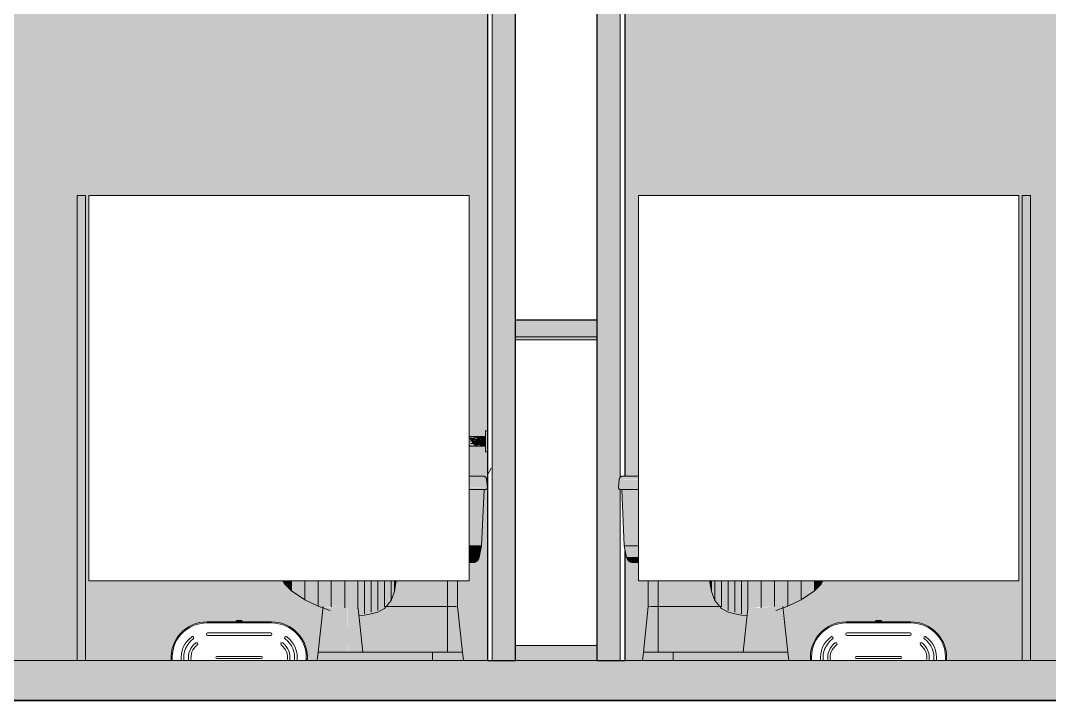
# Model space of a CAD drawing. Header units: inches. Extents: x -23034 to -8448, y -290 to 853.
# Drawn here: x -18745.2 to -18590.4, y -6 to 96.3 of the extents above; entities that cross this region are included whole.
import ezdxf

# ---------------------------------------------------------------- set-up
doc = ezdxf.new("R2010")
doc.units = ezdxf.units.IN
doc.header["$MEASUREMENT"] = 0
for name, color, linetype, lineweight in [('A-GLAZ-CWMG', 51, 'Continuous', 9), ('A-WALL', 113, 'Continuous', 9), ('A-WALL-PATT', 111, 'Continuous', 25), ('C-BLDG-PADS', 91, 'Continuous', 9), ('C-TOPO', 7, 'Continuous', 9), ('I-WALL', 2, 'Continuous', 9), ('P-SANR-FIXT', 6, 'Continuous', 9), ('Q-SPCQ', 91, 'Continuous', 9), ('S-BEAM', 12, 'Continuous', 9)]:
    doc.layers.add(name, color=color, linetype=linetype, lineweight=lineweight)

# ---------------------------------------------------------------- blocks, each defined once
blk = doc.blocks.new('Toilet-Domestic-3D - Toilet-Domestic-3D-V56-Section 8')
at = {"layer": 'P-SANR-FIXT'}
for points in [[(-25522.25, 27.29), (-25522.42, 27.61), (-25522.63, 27.72), (-25522.75, 27.75), (-25524.89, 27.66), (-25524.89, 27.29)], [(-25522.14, 26.02), (-25522.25, 27.29), (-25524.89, 27.29), (-25524.89, 26.02)], [(-25522.39, 25.75), (-25522.2, 25.83), (-25522.14, 26.02), (-25524.89, 25.96), (-25524.89, 25.75)], [(-25523, 17.25), (-25522.62, 25.75), (-25524.89, 25.75), (-25524.89, 17.25)], [(-25523.36, 15.49), (-25523, 17.25), (-25524.89, 17.25), (-25524.89, 15.49)], [(-25524.33, 14.75), (-25523.91, 14.84), (-25523.56, 15.11), (-25523.36, 15.49), (-25524.89, 15.49), (-25524.89, 14.75)], [(-25552.62, 11.51), (-25552.62, 12), (-25552.88, 12), (-25552.67, 11.61)], [(-25551.62, 10.57), (-25551.62, 12), (-25552.62, 12), (-25552.62, 11.51), (-25551.72, 10.67)], [(-25549.62, 9.17), (-25549.62, 12), (-25551.62, 12), (-25551.62, 10.57), (-25550.33, 9.67)], [(-25547.62, 8.25), (-25547.62, 12), (-25549.62, 12), (-25549.62, 9.17), (-25547.88, 8.37)], [(-25546.83, 7.94), (-25546.76, 7.96), (-25546.27, 8.03), (-25545.62, 8.18), (-25545.62, 12), (-25547.62, 12), (-25547.62, 8.25), (-25546.85, 7.95)], [(-25543.61, 7.97), (-25543.61, 12), (-25545.62, 12), (-25545.54, 8.12), (-25544.4, 8.11)], [(-25541.62, 7.83), (-25541.62, 12), (-25543.61, 12), (-25543.61, 7.97), (-25543.08, 7.96)], [(-25541.49, 6.99), (-25540.62, 7.07), (-25540.62, 12), (-25541.62, 12), (-25541.58, 7.83), (-25541.52, 7.2)], [(-25540.62, 7.07), (-25539.62, 7.26), (-25539.62, 12), (-25540.62, 12), (-25540.62, 7.32)], [(-25539.62, 7.22), (-25538.62, 7.52), (-25538.62, 12), (-25539.62, 12), (-25539.62, 7.26)], [(-25538.62, 7.49), (-25537.62, 8.07), (-25537.62, 12), (-25538.62, 12), (-25538.62, 7.52)], [(-25537.62, 8.05), (-25537.55, 8.12), (-25537.35, 8.18), (-25536.62, 9.09), (-25536.62, 12), (-25537.62, 12), (-25537.62, 8.07)], [(-25536.62, 8.12), (-25528.12, 8.18), (-25528.12, 12), (-25535.84, 12), (-25536.15, 10.31), (-25536.62, 9.04), (-25537.38, 8.12)], [(-25536.62, 9.09), (-25536.12, 10.47), (-25536.12, 12), (-25536.62, 12), (-25536.62, 9.51)], [(-25536.12, 10.47), (-25535.91, 12), (-25536.12, 12), (-25536.12, 10.93)], [(-25526.8, 8.12), (-25526.65, 8.18), (-25526.65, 12), (-25528.12, 12), (-25528.12, 8.12), (-25526.82, 8.12)], [(-25544.55, 1.25), (-25543.12, 1.25), (-25543.15, 7.97), (-25543.61, 7.97), (-25544.51, 8.1), (-25546.83, 7.96), (-25547.62, 1.25), (-25545.76, 1.25)], [(-25540.87, 1.25), (-25541.62, 7.83), (-25543.12, 7.97), (-25543.08, 1.25)], [(-25540.87, 1.25), (-25528.12, 1.25), (-25528.12, 8.12), (-25537.62, 8.05), (-25538.73, 7.46), (-25539.89, 7.16), (-25541.49, 6.99), (-25541.09, 3.29)], [(-25525.96, 1.25), (-25525.92, 1.25), (-25526.65, 8.12), (-25528.12, 8.12), (-25528.12, 1.25), (-25526.09, 1.25)], [(-25545.84, 0), (-25543.12, 0), (-25543.12, 1.25), (-25547.62, 1.25), (-25547.75, 0), (-25546.76, 0)], [(-25543.12, 0), (-25530.37, 0), (-25530.37, 1.25), (-25543.12, 1.25)], [(-25525.81, 0), (-25525.73, 0), (-25525.92, 1.25), (-25530.37, 1.25), (-25530.37, 0), (-25525.83, 0)]]:
    blk.add_hatch(color=50, dxfattribs=at).paths.add_polyline_path(points, flags=0)
at = {"layer": 'P-SANR-FIXT', "color": 250}
for p, q in [((-25522.75, 27.75), (-25524.89, 27.75)), ((-25522.14, 26.02), (-25522.25, 27.29)), ((-25524.89, 25.75), (-25522.39, 25.75)), ((-25523, 17.25), (-25522.62, 25.75)), ((-25524.89, 17.25), (-25523, 17.25)), ((-25523.36, 15.49), (-25523, 17.25)), ((-25524.89, 15.49), (-25523.36, 15.49)), ((-25524.89, 14.75), (-25524.33, 14.75)), ((-25552.9, 12), (-25552.62, 11.51)), ((-25552.62, 11.96), (-25552.62, 11.51)), ((-25552.62, 11.51), (-25551.62, 10.51)), ((-25551.62, 11.99), (-25551.62, 10.57)), ((-25549.62, 11.98), (-25549.62, 9.17)), ((-25547.62, 11.98), (-25547.62, 8.25)), ((-25545.62, 11.98), (-25545.62, 8.13)), ((-25543.61, 11.98), (-25543.61, 7.93)), ((-25541.62, 11.99), (-25541.62, 7.79)), ((-25540.62, 11.99), (-25540.62, 7.02)), ((-25539.62, 11.98), (-25539.62, 7.26)), ((-25538.62, 11.98), (-25538.62, 7.52)), ((-25537.62, 11.98), (-25537.62, 8.07)), ((-25536.62, 11.98), (-25536.62, 9.09)), ((-25535.84, 12), (-25536.12, 10.41)), ((-25536.12, 10.41), (-25535.84, 12)), ((-25536.12, 11.98), (-25536.12, 10.47)), ((-25528.12, 8.12), (-25528.12, 12)), ((-25528.12, 8.12), (-25528.12, 12)), ((-25526.62, 8.12), (-25526.62, 12)), ((-25551.62, 10.51), (-25549.62, 9.12)), ((-25536.12, 10.41), (-25536.62, 9.04)), ((-25536.62, 9.04), (-25536.12, 10.41)), ((-25549.62, 9.12), (-25547.62, 8.19)), ((-25547.62, 8.19), (-25545.81, 7.53)), ((-25546.87, 8.12), (-25547.62, 1.25)), ((-25545.53, 8.12), (-25545.63, 8.12)), ((-25540.87, 1.25), (-25541.58, 7.82)), ((-25538.62, 7.28), (-25537.62, 7.85)), ((-25537.62, 7.85), (-25536.62, 9.04)), ((-25528.12, 8.12), (-25537.54, 8.12)), ((-25536.62, 9.04), (-25537.38, 8.12)), ((-25537.38, 8.12), (-25528.12, 8.12)), ((-25528.12, 1.25), (-25528.12, 8.12)), ((-25527.47, 8.12), (-25528.12, 8.12)), ((-25528.12, 8.12), (-25528.12, 1.25)), ((-25527.21, 8.12), (-25527.37, 8.12)), ((-25526.94, 8.12), (-25527.21, 8.12)), ((-25526.82, 8.12), (-25526.92, 8.12)), ((-25526.62, 8.12), (-25526.74, 8.12)), ((-25525.87, 1.25), (-25526.62, 8.12)), ((-25541.47, 6.76), (-25540.62, 6.84)), ((-25540.62, 6.84), (-25539.62, 7.01)), ((-25539.62, 7.01), (-25538.62, 7.28)), ((-25547.62, 1.25), (-25547.75, 0)), ((-25547.4, 1.25), (-25547.62, 1.25)), ((-25547.62, 1.25), (-25547.4, 1.25)), ((-25546.76, 1.25), (-25547.4, 1.25)), ((-25547.4, 1.25), (-25546.76, 1.25)), ((-25545.76, 1.25), (-25546.76, 1.25)), ((-25546.76, 1.25), (-25545.76, 1.25)), ((-25544.51, 1.25), (-25545.76, 1.25)), ((-25545.76, 1.25), (-25544.51, 1.25)), ((-25543.12, 1.25), (-25544.51, 1.25)), ((-25544.51, 1.25), (-25543.12, 1.25)), ((-25530.37, 1.25), (-25543.12, 1.25)), ((-25543.12, 1.25), (-25540.87, 1.25)), ((-25530.37, 0), (-25530.37, 1.25)), ((-25530.37, 1.25), (-25525.9, 1.25)), ((-25530.37, 1.25), (-25530.37, 0)), ((-25529.29, 0), (-25530.37, 0)), ((-25525.92, 1.25), (-25525.87, 1.25)), ((-25525.73, 0), (-25525.87, 1.25)), ((-25544.2, 0), (-25543.12, 0)), ((-25543.12, 0), (-25530.37, 0))]:
    blk.add_line(p, q, dxfattribs=at)
for points, knots in [([(-25522.25, 27.29), (-25522.26, 27.33), (-25522.27, 27.4), (-25522.3, 27.46), (-25522.32, 27.5), (-25522.34, 27.53), (-25522.37, 27.57), (-25522.41, 27.62), (-25522.46, 27.66), (-25522.51, 27.69), (-25522.57, 27.72), (-25522.65, 27.74), (-25522.71, 27.75), (-25522.75, 27.75)], [-1, -1, -1, -1, -0.833333, -0.75, -0.708333, -0.666667, -0.583333, -0.5, -0.416667, -0.333333, -0.25, -0.166667, 0, 0, 0, 0]), ([(-25522.39, 25.75), (-25522.37, 25.75), (-25522.35, 25.75), (-25522.31, 25.76), (-25522.29, 25.77), (-25522.27, 25.78), (-25522.24, 25.8), (-25522.23, 25.81), (-25522.21, 25.82), (-25522.2, 25.83), (-25522.2, 25.84), (-25522.19, 25.85), (-25522.17, 25.87), (-25522.16, 25.9), (-25522.15, 25.93), (-25522.14, 25.97), (-25522.14, 26), (-25522.14, 26.02)], [-1, -1, -1, -1, -0.875, -0.8125, -0.75, -0.6875, -0.625, -0.5625, -0.53125, -0.5, -0.46875, -0.4375, -0.375, -0.3125, -0.25, -0.125, 0, 0, 0, 0]), ([(-25524.33, 14.75), (-25524.26, 14.75), (-25524.15, 14.76), (-25524.01, 14.8), (-25523.91, 14.84), (-25523.81, 14.89), (-25523.72, 14.96), (-25523.64, 15.03), (-25523.56, 15.11), (-25523.5, 15.19), (-25523.42, 15.32), (-25523.38, 15.42), (-25523.36, 15.49)], [-1, -1, -1, -1, -0.833333, -0.75, -0.666667, -0.583333, -0.5, -0.416667, -0.333333, -0.25, -0.166667, 0, 0, 0, 0])]:
    blk.add_open_spline(points, degree=3, knots=knots, dxfattribs=at)
blk = doc.blocks.new('Toilet-Domestic-3D - Toilet-Domestic-3D-11065-Section 8')
at = {"layer": 'P-SANR-FIXT'}
for points in [[(-25499.89, 26.02), (-25499.39, 26.02), (-25499.39, 27.29), (-25502.28, 27.29), (-25502.39, 26.02)], [(-25502.28, 27.29), (-25499.39, 27.36), (-25499.39, 27.75), (-25502.02, 27.69), (-25502.24, 27.4)], [(-25499.89, 25.75), (-25499.39, 25.83), (-25499.39, 26.02), (-25502.39, 26.02), (-25502.33, 25.83), (-25502.14, 25.75)], [(-25499.39, 17.25), (-25499.39, 25.75), (-25501.91, 25.75), (-25501.53, 17.25), (-25499.89, 17.25)], [(-25499.89, 15.49), (-25499.39, 15.49), (-25499.39, 17.25), (-25501.53, 17.25), (-25501.17, 15.49)], [(-25499.39, 14.75), (-25499.39, 15.49), (-25501.17, 15.49), (-25500.97, 15.11), (-25500.62, 14.84), (-25499.89, 14.75)], [(-25497.59, 8.12), (-25496.41, 8.18), (-25496.41, 12), (-25497.88, 12), (-25497.88, 8.12), (-25497.64, 8.12)], [(-25491.25, 8.12), (-25487.19, 8.18), (-25487.91, 9.04), (-25488.41, 10.41), (-25488.69, 12), (-25496.41, 12), (-25496.41, 8.12)], [(-25488.41, 10.47), (-25488.48, 12), (-25488.68, 12), (-25488.58, 11.43)], [(-25487.91, 9.09), (-25487.91, 12), (-25488.41, 12), (-25488.36, 10.31), (-25488.14, 9.72)], [(-25486.91, 8.05), (-25486.91, 12), (-25487.91, 12), (-25487.87, 9.04), (-25487.14, 8.12), (-25486.98, 8.12)], [(-25485.91, 7.49), (-25485.91, 12), (-25486.91, 12), (-25486.91, 8.05), (-25486.05, 7.56)], [(-25484.91, 7.22), (-25484.91, 12), (-25485.91, 12), (-25485.91, 7.49), (-25485.06, 7.26)], [(-25483.91, 7.07), (-25483.91, 12), (-25484.91, 12), (-25484.91, 7.22), (-25484.64, 7.16)], [(-25483.04, 6.99), (-25482.91, 8.18), (-25482.91, 12), (-25483.91, 12), (-25483.91, 7.07), (-25483.5, 7.03)], [(-25482.91, 7.83), (-25480.92, 8.08), (-25480.92, 12), (-25482.91, 12), (-25482.91, 8.08)], [(-25480.92, 7.97), (-25480.02, 8.1), (-25478.91, 8.13), (-25478.91, 12), (-25480.92, 12), (-25480.92, 7.97)], [(-25477.7, 7.94), (-25476.91, 8.25), (-25476.91, 12), (-25478.91, 12), (-25478.91, 8.11), (-25477.7, 7.96)], [(-25476.91, 8.25), (-25474.91, 9.17), (-25474.91, 12), (-25476.91, 12), (-25476.91, 8.37)], [(-25474.91, 9.17), (-25472.91, 10.57), (-25472.91, 12), (-25474.91, 12), (-25474.91, 9.59)], [(-25472.91, 10.57), (-25471.91, 11.61), (-25471.93, 12), (-25472.91, 12), (-25472.91, 11.01)], [(-25471.91, 11.51), (-25471.71, 12), (-25471.91, 12), (-25471.91, 11.61)], [(-25498.57, 1.25), (-25496.41, 1.25), (-25496.41, 8.12), (-25497.91, 8.12), (-25498.61, 1.25)], [(-25496.41, 1.25), (-25483.66, 1.25), (-25483.04, 6.99), (-25484.91, 7.22), (-25486.02, 7.55), (-25487.15, 8.12), (-25496.41, 8.12), (-25496.41, 3.29)], [(-25482.61, 1.25), (-25481.41, 1.25), (-25481.41, 7.97), (-25482.95, 7.82), (-25483.66, 1.25)], [(-25481.41, 1.25), (-25476.91, 1.25), (-25477.77, 7.96), (-25478.26, 8.03), (-25479.03, 8.12), (-25481.41, 7.88), (-25481.41, 3.29)], [(-25497.91, 0), (-25494.16, 0), (-25494.16, 1.25), (-25498.66, 1.25), (-25498.8, 0), (-25498.57, 0)], [(-25494.16, 0), (-25494.16, 0), (-25494.16, 1.25)], [(-25494.16, 0), (-25481.41, 0), (-25481.41, 1.25), (-25494.16, 1.25)], [(-25478.69, 0), (-25476.78, 0), (-25476.91, 1.25), (-25481.41, 1.25), (-25481.41, 0), (-25478.77, 0)]]:
    blk.add_hatch(color=50, dxfattribs=at).paths.add_polyline_path(points, flags=0)
at = {"layer": 'P-SANR-FIXT', "color": 250}
for p, q in [((-25502.28, 27.29), (-25502.39, 26.02)), ((-25499.39, 27.75), (-25501.78, 27.75)), ((-25502.14, 25.75), (-25499.39, 25.75)), ((-25501.91, 25.75), (-25501.53, 17.25)), ((-25501.53, 17.25), (-25499.39, 17.25)), ((-25501.53, 17.25), (-25501.17, 15.49)), ((-25501.17, 15.49), (-25499.39, 15.49)), ((-25500.2, 14.75), (-25499.39, 14.75)), ((-25497.91, 12), (-25497.91, 8.12)), ((-25496.41, 12), (-25496.41, 8.12)), ((-25496.41, 12), (-25496.41, 8.12)), ((-25488.41, 10.41), (-25488.69, 12)), ((-25488.69, 12), (-25488.41, 10.41)), ((-25488.41, 10.47), (-25488.41, 11.98)), ((-25487.91, 9.09), (-25487.91, 11.98)), ((-25486.91, 8.07), (-25486.91, 11.98)), ((-25485.91, 7.52), (-25485.91, 11.98)), ((-25484.91, 7.26), (-25484.91, 11.98)), ((-25483.91, 7.02), (-25483.91, 11.99)), ((-25482.91, 7.79), (-25482.91, 11.99)), ((-25480.92, 7.93), (-25480.92, 11.98)), ((-25478.91, 8.13), (-25478.91, 11.98)), ((-25476.91, 8.25), (-25476.91, 11.98)), ((-25474.91, 9.17), (-25474.91, 11.98)), ((-25472.91, 10.57), (-25472.91, 11.99)), ((-25472.91, 10.51), (-25471.91, 11.51)), ((-25471.91, 11.51), (-25471.63, 12)), ((-25471.91, 11.51), (-25471.91, 11.96)), ((-25487.91, 9.04), (-25488.41, 10.41)), ((-25488.41, 10.41), (-25487.91, 9.04)), ((-25474.91, 9.12), (-25472.91, 10.51)), ((-25497.91, 8.12), (-25498.66, 1.25)), ((-25497.79, 8.12), (-25497.91, 8.12)), ((-25497.71, 8.12), (-25497.86, 8.12)), ((-25497.32, 8.12), (-25497.59, 8.12)), ((-25497.16, 8.12), (-25497.32, 8.12)), ((-25496.41, 8.12), (-25497.18, 8.12)), ((-25496.41, 8.12), (-25496.41, 1.25)), ((-25496.41, 8.12), (-25487.15, 8.12)), ((-25496.41, 1.25), (-25496.41, 8.12)), ((-25486.99, 8.12), (-25496.41, 8.12)), ((-25487.15, 8.12), (-25487.91, 9.04)), ((-25487.91, 9.04), (-25486.91, 7.85)), ((-25486.91, 7.85), (-25485.91, 7.28)), ((-25482.95, 7.82), (-25483.66, 1.25)), ((-25478.72, 7.53), (-25476.91, 8.19)), ((-25476.91, 1.25), (-25477.66, 8.12)), ((-25476.91, 8.19), (-25474.91, 9.12)), ((-25485.91, 7.28), (-25484.91, 7.01)), ((-25484.91, 7.01), (-25483.91, 6.84)), ((-25483.91, 6.84), (-25483.06, 6.76)), ((-25498.66, 1.25), (-25498.8, 0)), ((-25498.66, 1.25), (-25498.61, 1.25)), ((-25498.63, 1.25), (-25494.16, 1.25)), ((-25494.16, 0), (-25495.25, 0)), ((-25494.16, 1.25), (-25494.16, 0)), ((-25494.16, 0), (-25494.16, 1.25)), ((-25481.41, 1.25), (-25494.16, 1.25)), ((-25483.66, 1.25), (-25481.41, 1.25)), ((-25480.02, 1.25), (-25481.41, 1.25)), ((-25481.41, 1.25), (-25480.02, 1.25)), ((-25478.77, 1.25), (-25480.02, 1.25)), ((-25480.02, 1.25), (-25478.77, 1.25)), ((-25477.77, 1.25), (-25478.77, 1.25)), ((-25478.77, 1.25), (-25477.77, 1.25)), ((-25477.13, 1.25), (-25477.77, 1.25)), ((-25477.77, 1.25), (-25477.13, 1.25)), ((-25476.91, 1.25), (-25477.13, 1.25)), ((-25477.13, 1.25), (-25476.91, 1.25)), ((-25476.78, 0), (-25476.91, 1.25)), ((-25494.16, 0), (-25481.41, 0)), ((-25481.41, 0), (-25480.33, 0))]:
    blk.add_line(p, q, dxfattribs=at)
for points, knots in [([(-25501.78, 27.75), (-25501.82, 27.75), (-25501.88, 27.74), (-25501.96, 27.72), (-25502.02, 27.69), (-25502.07, 27.66), (-25502.12, 27.62), (-25502.16, 27.57), (-25502.19, 27.53), (-25502.22, 27.5), (-25502.23, 27.46), (-25502.26, 27.4), (-25502.28, 27.33), (-25502.28, 27.29)], [-1, -1, -1, -1, -0.833333, -0.75, -0.666667, -0.583333, -0.5, -0.416667, -0.333333, -0.291667, -0.25, -0.166667, 0, 0, 0, 0]), ([(-25502.39, 26.02), (-25502.39, 26), (-25502.39, 25.97), (-25502.38, 25.93), (-25502.37, 25.9), (-25502.36, 25.87), (-25502.34, 25.85), (-25502.33, 25.84), (-25502.33, 25.83), (-25502.32, 25.82), (-25502.3, 25.81), (-25502.29, 25.8), (-25502.27, 25.78), (-25502.24, 25.77), (-25502.22, 25.76), (-25502.18, 25.75), (-25502.16, 25.75), (-25502.14, 25.75)], [-1, -1, -1, -1, -0.875, -0.75, -0.6875, -0.625, -0.5625, -0.53125, -0.5, -0.46875, -0.4375, -0.375, -0.3125, -0.25, -0.1875, -0.125, 0, 0, 0, 0]), ([(-25501.17, 15.49), (-25501.15, 15.42), (-25501.11, 15.32), (-25501.03, 15.19), (-25500.97, 15.11), (-25500.89, 15.03), (-25500.81, 14.96), (-25500.72, 14.89), (-25500.63, 14.84), (-25500.52, 14.8), (-25500.38, 14.76), (-25500.27, 14.75), (-25500.2, 14.75)], [-1, -1, -1, -1, -0.833333, -0.75, -0.666667, -0.583333, -0.5, -0.416667, -0.333333, -0.25, -0.166667, 0, 0, 0, 0])]:
    blk.add_open_spline(points, degree=3, knots=knots, dxfattribs=at)
blk = doc.blocks.new('817_Grab_Bars - 8170-001240-25748-Section 8')
at = {"layer": 'Q-SPCQ'}
h = blk.add_hatch(color=9, dxfattribs=at)
h.paths.add_polyline_path([(-25522.14, 31.44), (-25522.14, 31.58), (-25522.42, 31.54)], flags=0)
h.paths.add_polyline_path([(-25522.42, 31.65), (-25522.14, 31.65), (-25522.14, 34.35), (-25522.42, 34.35), (-25522.42, 31.93)], flags=0)
h.paths.add_polyline_path([(-25522.42, 34.42), (-25522.14, 34.46), (-25522.42, 34.56)], flags=0)
h = blk.add_hatch(color=9, dxfattribs=at)
h.paths.add_polyline_path([(-25524.23, 33), (-25523.14, 33), (-25523.14, 33.19), (-25523.37, 33.21), (-25523.14, 33.37), (-25523.14, 33.72), (-25524.69, 33.52), (-25524.89, 33.36), (-25524.76, 33.32), (-25524.63, 33.17), (-25524.77, 33), (-25524.39, 33)], flags=0)
h.paths.add_polyline_path([(-25524.89, 33), (-25524.77, 33), (-25524.89, 33.15)], flags=0)
h.paths.add_polyline_path([(-25524.13, 33.12), (-25524.09, 33.26), (-25523.91, 33.16)], flags=0)
h.paths.add_polyline_path([(-25523.79, 33.32), (-25523.97, 33.4), (-25523.86, 33.52), (-25523.71, 33.45)], flags=0)
for points in [[(-25523.62, 32.34), (-25523.5, 32.44), (-25523.14, 32.35), (-25523.14, 33), (-25524.55, 33), (-25524.4, 32.75), (-25524.64, 32.74), (-25524.73, 32.61), (-25524.22, 32.59), (-25524.28, 32.49), (-25524.14, 32.39), (-25523.62, 32.34)], [(-25523.14, 33.19), (-25523.19, 33.34), (-25523.36, 33.21)], [(-25523.14, 33), (-25522.42, 33), (-25522.42, 33.72), (-25523.14, 33.65), (-25523.14, 33.19)], [(-25523.14, 32.28), (-25522.42, 32.35), (-25522.42, 33), (-25523.14, 33), (-25523.14, 32.35)]]:
    blk.add_hatch(color=9, dxfattribs=at).paths.add_polyline_path(points, flags=0)
at = {"layer": 'Q-SPCQ', "color": 250}
for p, q in [((-25522.14, 34.56), (-25522.42, 34.56)), ((-25522.14, 34.56), (-25522.42, 34.56)), ((-25522.42, 31.44), (-25522.42, 34.56)), ((-25522.42, 33.75), (-25523.14, 33.75)), ((-25522.42, 33.75), (-25523.14, 33.75)), ((-25523.14, 32.25), (-25522.42, 32.25)), ((-25523.14, 32.25), (-25522.42, 32.25)), ((-25522.42, 31.65), (-25522.42, 31.44)), ((-25522.42, 31.44), (-25522.42, 31.65)), ((-25522.42, 31.65), (-25522.42, 31.44)), ((-25522.42, 31.44), (-25522.14, 31.44)), ((-25522.42, 31.44), (-25522.14, 31.44))]:
    blk.add_line(p, q, dxfattribs=at)
at = {"layer": 'Q-SPCQ', "color": 250, "flags": 128}
for points in [[(-25524.89, 33.56), (-25524.87, 33.58), (-25524.84, 33.6), (-25524.82, 33.61), (-25524.8, 33.63), (-25524.77, 33.65), (-25524.74, 33.66), (-25524.72, 33.68), (-25524.69, 33.69), (-25524.66, 33.7), (-25524.63, 33.71), (-25524.61, 33.72), (-25524.58, 33.73), (-25524.55, 33.73), (-25524.52, 33.74), (-25524.49, 33.74), (-25524.46, 33.75), (-25524.43, 33.75), (-25524.4, 33.75), (-25524.39, 33.75)], [(-25524.39, 33.75), (-25524.39, 33.75), (-25524.39, 33.75), (-25524.38, 33.75), (-25524.37, 33.75), (-25524.37, 33.75), (-25524.35, 33.75), (-25524.34, 33.75), (-25524.33, 33.75), (-25524.31, 33.75), (-25524.29, 33.75), (-25524.27, 33.75), (-25524.25, 33.75), (-25524.22, 33.75), (-25524.2, 33.75), (-25524.17, 33.75), (-25524.14, 33.75), (-25524.11, 33.75), (-25524.08, 33.75), (-25524.05, 33.75), (-25524.01, 33.75), (-25523.97, 33.75), (-25523.94, 33.75), (-25523.9, 33.75), (-25523.86, 33.75), (-25523.82, 33.75), (-25523.77, 33.75), (-25523.73, 33.75), (-25523.68, 33.75), (-25523.64, 33.75), (-25523.59, 33.75), (-25523.55, 33.75), (-25523.5, 33.75), (-25523.45, 33.75), (-25523.4, 33.75), (-25523.35, 33.75), (-25523.3, 33.75), (-25523.25, 33.75), (-25523.2, 33.75), (-25523.15, 33.75), (-25523.14, 33.75)], [(-25523.14, 33.75), (-25523.19, 33.75), (-25523.24, 33.75), (-25523.29, 33.75), (-25523.34, 33.75), (-25523.39, 33.75), (-25523.44, 33.75), (-25523.49, 33.75), (-25523.53, 33.75), (-25523.58, 33.75), (-25523.63, 33.75), (-25523.67, 33.75), (-25523.72, 33.75), (-25523.76, 33.75), (-25523.8, 33.75), (-25523.85, 33.75), (-25523.89, 33.75), (-25523.93, 33.75), (-25523.96, 33.75), (-25524, 33.75), (-25524.04, 33.75), (-25524.07, 33.75), (-25524.1, 33.75), (-25524.13, 33.75), (-25524.16, 33.75), (-25524.19, 33.75), (-25524.22, 33.75), (-25524.24, 33.75), (-25524.27, 33.75), (-25524.29, 33.75), (-25524.31, 33.75), (-25524.32, 33.75), (-25524.34, 33.75), (-25524.35, 33.75), (-25524.36, 33.75), (-25524.37, 33.75), (-25524.38, 33.75), (-25524.39, 33.75), (-25524.39, 33.75), (-25524.39, 33.75)], [(-25524.39, 32.25), (-25524.42, 32.25), (-25524.45, 32.25), (-25524.48, 32.26), (-25524.51, 32.26), (-25524.54, 32.26), (-25524.57, 32.27), (-25524.6, 32.28), (-25524.63, 32.29), (-25524.65, 32.3), (-25524.68, 32.31), (-25524.71, 32.32), (-25524.74, 32.33), (-25524.76, 32.35), (-25524.79, 32.36), (-25524.81, 32.38), (-25524.84, 32.4), (-25524.86, 32.42), (-25524.88, 32.44)], [(-25523.14, 32.25), (-25523.19, 32.25), (-25523.24, 32.25), (-25523.29, 32.25), (-25523.34, 32.25), (-25523.39, 32.25), (-25523.44, 32.25), (-25523.49, 32.25), (-25523.53, 32.25), (-25523.58, 32.25), (-25523.63, 32.25), (-25523.67, 32.25), (-25523.72, 32.25), (-25523.76, 32.25), (-25523.8, 32.25), (-25523.85, 32.25), (-25523.89, 32.25), (-25523.93, 32.25), (-25523.96, 32.25), (-25524, 32.25), (-25524.04, 32.25), (-25524.07, 32.25), (-25524.1, 32.25), (-25524.13, 32.25), (-25524.16, 32.25), (-25524.19, 32.25), (-25524.22, 32.25), (-25524.24, 32.25), (-25524.27, 32.25), (-25524.29, 32.25), (-25524.31, 32.25), (-25524.32, 32.25), (-25524.34, 32.25), (-25524.35, 32.25), (-25524.36, 32.25), (-25524.37, 32.25), (-25524.38, 32.25), (-25524.39, 32.25), (-25524.39, 32.25), (-25524.39, 32.25)], [(-25524.39, 32.25), (-25524.39, 32.25), (-25524.39, 32.25), (-25524.38, 32.25), (-25524.37, 32.25), (-25524.37, 32.25), (-25524.35, 32.25), (-25524.34, 32.25), (-25524.33, 32.25), (-25524.31, 32.25), (-25524.29, 32.25), (-25524.27, 32.25), (-25524.25, 32.25), (-25524.22, 32.25), (-25524.2, 32.25), (-25524.17, 32.25), (-25524.14, 32.25), (-25524.11, 32.25), (-25524.08, 32.25), (-25524.05, 32.25), (-25524.01, 32.25), (-25523.97, 32.25), (-25523.94, 32.25), (-25523.9, 32.25), (-25523.86, 32.25), (-25523.82, 32.25), (-25523.77, 32.25), (-25523.73, 32.25), (-25523.68, 32.25), (-25523.64, 32.25), (-25523.59, 32.25), (-25523.55, 32.25), (-25523.5, 32.25), (-25523.45, 32.25), (-25523.4, 32.25), (-25523.35, 32.25), (-25523.3, 32.25), (-25523.25, 32.25), (-25523.2, 32.25), (-25523.15, 32.25), (-25523.14, 32.25)]]:
    blk.add_lwpolyline(points, dxfattribs=at)
blk = doc.blocks.new('Dispenser-Toilet_Tissue-Frost_Products_LTD_-Jumbo-169 - Steel-Brushed-Stainless_Steel-39538-Section 8')
at = {"layer": 'Q-SPCQ', "lineweight": 13}
for p, q in [((-25468.14, 5.82), (-25458.39, 5.82)), ((-25463.7, 5.82), (-25468.14, 5.82)), ((-25458.39, 5.66), (-25468.14, 5.66)), ((-25462.83, 5.93), (-25463.7, 5.93)), ((-25463.7, 5.93), (-25463.7, 5.82)), ((-25462.91, 6.01), (-25463.62, 6.01)), ((-25462.83, 5.82), (-25462.83, 5.93)), ((-25458.39, 5.82), (-25462.83, 5.82)), ((-25470.15, 3.53), (-25470.13, 3.49)), ((-25458.52, 4.16), (-25468.02, 4.16)), ((-25468.02, 3.79), (-25458.52, 3.79)), ((-25456.38, 3.53), (-25456.4, 3.49)), ((-25459.91, 0.59), (-25466.62, 0.59)), ((-25466.62, 0.29), (-25459.91, 0.29))]:
    blk.add_line(p, q, dxfattribs=at)
for centre, radius, start, end in [((-25468.14, 0.44), 5.38, 90, 184.7572), ((-25468.14, 0.44), 5.38, 90, 184.7717), ((-25468.14, 0.44), 5.22, 90, 184.9031), ((-25463.62, 5.93), 0.08, 90, 180), ((-25462.91, 5.93), 0.08, 360, 90), ((-25458.39, 0.44), 5.38, 355.2428, 90), ((-25458.39, 0.44), 5.38, 355.2283, 90), ((-25458.39, 0.44), 5.22, 355.0969, 90), ((-25468.14, 0.44), 3.87, 125.9297, 186.8131), ((-25468.14, 0.44), 3.47, 125.9604, 187.4426), ((-25470.3, 3.43), 0.18, 33.1304, 125.9297), ((-25470.28, 3.39), 0.18, 305.9604, 33.1304), ((-25468.02, 3.97), 0.188, 90, 270), ((-25458.52, 3.97), 0.188, 270, 90), ((-25456.25, 3.39), 0.18, 146.8696, 234.0396), ((-25456.23, 3.43), 0.18, 54.0703, 146.8696), ((-25458.39, 0.44), 3.47, 352.5574, 54.0396), ((-25458.39, 0.44), 3.87, 353.1869, 54.0703), ((-25468.14, 0.44), 2.77, 127.1222, 189.3197), ((-25468.14, 0.44), 2.39, 127.1456, 190.7815), ((-25469.7, 2.5), 0.18, 33.1304, 127.1222), ((-25469.69, 2.49), 0.18, 307.1456, 33.1304), ((-25456.84, 2.49), 0.18, 146.8696, 232.8544), ((-25456.83, 2.5), 0.18, 52.8778, 146.8696), ((-25458.39, 0.44), 2.39, 349.2185, 52.8544), ((-25458.39, 0.44), 2.77, 350.6803, 52.8778), ((-25466.62, 0.45), 0.145, 90, 180), ((-25466.62, 0.44), 0.145, 180, 270), ((-25459.91, 0.45), 0.145, 360, 90), ((-25459.91, 0.44), 0.145, 270, 0)]:
    blk.add_arc(centre, radius, start, end, dxfattribs=at)
blk = doc.blocks.new('Partition-Floor_Braced-Bradley_Corp-St_Stl-ADA-N_Stalls - ADA _optional_ _ n Standard Stalls-89615-Section 8')
at = {"layer": 'Q-SPCQ', "color": 250}
for p, q in [((-25583.89, 0), (-25583.89, 70)), ((-25583.89, 70), (-25582.64, 70)), ((-25582.64, 70), (-25582.64, 0)), ((-25582.14, 70), (-25524.89, 70)), ((-25582.14, 12), (-25582.14, 70)), ((-25524.89, 70), (-25524.89, 12)), ((-25524.89, 12), (-25582.14, 12))]:
    blk.add_line(p, q, dxfattribs=at)
blk = doc.blocks.new('Partition-Floor_Braced-Bradley_Corp-St_Stl-ADA-N_Stalls - ADA _optional_ _ n Standard Stalls-89548-Section 8')
at = {"layer": 'Q-SPCQ', "color": 250}
for p, q in [((-25499.39, 70), (-25499.39, 12)), ((-25442.14, 70), (-25499.39, 70)), ((-25442.14, 12), (-25442.14, 70)), ((-25441.64, 70), (-25441.64, 0)), ((-25440.39, 70), (-25441.64, 70)), ((-25440.39, 0), (-25440.39, 70)), ((-25499.39, 12), (-25442.14, 12))]:
    blk.add_line(p, q, dxfattribs=at)
blk = doc.blocks.new('Locker Rooms and Restrooms_rvt-2-Section 8')
at = {"layer": 'A-WALL-PATT', "lineweight": 9}
h = blk.add_hatch(dxfattribs=at)
h.set_pattern_fill('FP_11', color=250, style=0, pattern_type=2)
h.set_pattern_definition([(0, (-32938.486, 67.247), (61.44, 15.36), [2.534, -43.546, 2.534, -43.546, -245.76]), (0, (-32938.486, 67.247), (61.44, 15.36), [-92.16, 2.534, -89.626, 2.534, -43.546, -107.52]), (0, (-32938.486, 67.247), (61.44, 15.36), [-230.4, 2.534, -28.186, 2.534, -74.266]), (120, (-32915.446, 74.927), (-44.02215, 45.5286), [2.534, -43.546, 2.534, -43.546, -245.76]), (120, (-32915.446, 74.927), (-44.02215, 45.5286), [-92.16, 2.534, -89.626, 2.534, -43.546, -107.52]), (120, (-32915.446, 74.927), (-44.02215, 45.5286), [-230.4, 2.534, -28.186, 2.534, -74.266]), (240, (-32907.766, 105.647), (-17.41785, -60.8886), [2.534, -43.546, 2.534, -43.546, -245.76]), (240, (-32907.766, 105.647), (-17.41785, -60.8886), [-92.16, 2.534, -89.626, 2.534, -43.546, -107.52]), (240, (-32907.766, 105.647), (-17.41785, -60.8886), [-230.4, 2.534, -28.186, 2.534, -74.266])])
h.paths.add_polyline_path([(-25521.39, 0), (-25521.39, 161.67), (-25522.14, 161.67), (-25522.14, 0)], flags=0)
at = {"layer": 'I-WALL'}
for points in [[(-25517.89, 0), (-25517.89, 161.67), (-25521.39, 161.67), (-25521.39, 0)], [(-25502.14, 0), (-25502.14, 25.75), (-25502.33, 25.83), (-25502.39, 26.02), (-25502.2, 27.52), (-25502.14, 27.61), (-25502.14, 161.67), (-25505.64, 161.67), (-25505.64, 0)]]:
    blk.add_hatch(color=9, dxfattribs=at).paths.add_polyline_path(points, flags=0)
h = blk.add_hatch(color=253, dxfattribs=at)
h.paths.add_polyline_path([(-25603.27, 0), (-25569.67, 0), (-25569.73, 0.47), (-25569.55, 1.85), (-25569, 3.15), (-25568.15, 4.25), (-25567.04, 5.1), (-25565.74, 5.64), (-25564.36, 5.82), (-25559.92, 5.82), (-25559.84, 6.01), (-25559.13, 6.01), (-25559.05, 5.82), (-25554.61, 5.82), (-25553.22, 5.64), (-25551.72, 4.95), (-25550.78, 4.21), (-25549.94, 3.09), (-25549.41, 1.76), (-25549.23, 0.47), (-25549.23, 0), (-25547.75, 0), (-25546.83, 7.94), (-25548.67, 8.74), (-25549.62, 9.17), (-25551.72, 10.67), (-25552.73, 11.72), (-25552.88, 12), (-25582.14, 12), (-25582.14, 70), (-25524.89, 70), (-25524.89, 33.39), (-25524.69, 33.52), (-25524.47, 33.53), (-25524.38, 33.6), (-25524.17, 33.53), (-25523.76, 33.65), (-25522.42, 33.78), (-25522.42, 34.35), (-25522.14, 34.42), (-25522.14, 147.55), (-25603.27, 147.55), (-25603.27, 37.47)], flags=0)
h.paths.add_polyline_path([(-25524.77, 33), (-25524.64, 33.19), (-25524.89, 33.34), (-25524.83, 33.08)], flags=0)
h.paths.add_polyline_path([(-25522.14, 26.02), (-25522.14, 31.44), (-25522.42, 31.54), (-25522.14, 31.65), (-25522.42, 31.65), (-25522.42, 32.28), (-25523.35, 32.36), (-25524.28, 32.49), (-25524.28, 32.6), (-25524.73, 32.61), (-25524.55, 32.74), (-25524.44, 32.81), (-25524.63, 33), (-25524.88, 33), (-25524.89, 32.59), (-25524.89, 27.75), (-25522.51, 27.69), (-25522.29, 27.4), (-25522.25, 27.29), (-25522.15, 26.16)], flags=0)
h.paths.add_polyline_path([(-25522.14, 0), (-25522.2, 25.83), (-25522.39, 25.75), (-25522.62, 25.75), (-25523, 17.25), (-25523.46, 15.3), (-25523.56, 15.11), (-25523.91, 14.84), (-25524.33, 14.75), (-25524.89, 14.75), (-25524.89, 12), (-25526.65, 12), (-25526.57, 7.68), (-25525.73, 0)], flags=0)
h.paths.add_polyline_path([(-25537.39, 8.12), (-25537.34, 8.18), (-25536.59, 9.13), (-25536.1, 10.5), (-25536.17, 10.31), (-25536.66, 9.04), (-25537.38, 8.14)], flags=0)
h.paths.add_polyline_path([(-25524.13, 33.12), (-25523.97, 33.2), (-25524.11, 33.19), (-25524.13, 33.13)], flags=0)
h.paths.add_polyline_path([(-25523.79, 33.32), (-25523.79, 33.49), (-25523.92, 33.45), (-25523.91, 33.37)], flags=0)
h.paths.add_polyline_path([(-25522.42, 34.42), (-25522.42, 34.56), (-25522.14, 34.46)], flags=0)
at = {"layer": 'I-WALL', "lineweight": 5}
h = blk.add_hatch(color=8, dxfattribs=at)
h.paths.add_polyline_path([(-25501.39, 0), (-25498.8, 0), (-25497.88, 9.04), (-25497.88, 12), (-25499.39, 12), (-25499.41, 14.75), (-25500.41, 14.8), (-25500.62, 14.84), (-25500.97, 15.11), (-25501.17, 15.49), (-25501.39, 16.58), (-25501.39, 15.49)], flags=0)
h.paths.add_polyline_path([(-25453.02, 0), (-25433.77, 0), (-25433.77, 147.59), (-25501.39, 147.59), (-25501.39, 27.75), (-25499.39, 27.75), (-25499.39, 70), (-25442.14, 70), (-25442.14, 12), (-25471.65, 12), (-25471.95, 11.48), (-25473.34, 10.27), (-25475.32, 8.99), (-25477.7, 7.94), (-25476.78, 0), (-25473.46, 0), (-25473.52, 0.47), (-25473.33, 1.85), (-25472.79, 3.15), (-25471.93, 4.25), (-25470.82, 5.1), (-25469.53, 5.64), (-25468.14, 5.82), (-25463.7, 5.82), (-25463.62, 6.01), (-25462.91, 6.01), (-25462.83, 5.82), (-25458.39, 5.82), (-25457, 5.64), (-25455.67, 5.07), (-25454.57, 4.21), (-25453.72, 3.09), (-25453.19, 1.76), (-25453.02, 0.47), (-25453.07, 0)], flags=0)
h.paths.add_polyline_path([(-25487.14, 8.12), (-25487.91, 9.09), (-25488.49, 10.93), (-25488.38, 10.31), (-25487.91, 9.04), (-25487.15, 8.12)], flags=0)
at = {"layer": 'A-WALL', "color": 250}
for p, q in [((-25521.39, 0), (-25521.39, 161.67)), ((-25502.14, 161.67), (-25502.14, 27.58)), ((-25502.14, 25.75), (-25502.14, 0))]:
    blk.add_line(p, q, dxfattribs=at)
at = {"layer": 'I-WALL', "color": 10, "lineweight": 25}
for p, q in [((-25522.14, 161.67), (-25522.14, 0)), ((-25517.89, 0), (-25517.89, 161.67)), ((-25505.64, 161.67), (-25505.64, 0)), ((-25501.39, 27.75), (-25501.39, 161.67)), ((-25501.39, 0), (-25501.39, 16.58)), ((-25522.14, 0), (-25517.89, 0)), ((-25505.64, 0), (-25501.39, 0))]:
    blk.add_line(p, q, dxfattribs=at)
at = {"color": 250, "lineweight": 9}
for name, p in [('Partition-Floor_Braced-Bradley_Corp-St_Stl-ADA-N_Stalls - ADA _optional_ _ n Standard Stalls-89615-Section 8', (0, 0)), ('Partition-Floor_Braced-Bradley_Corp-St_Stl-ADA-N_Stalls - ADA _optional_ _ n Standard Stalls-89548-Section 8', (0, 0)), ('817_Grab_Bars - 8170-001240-25748-Section 8', (0, 0)), ('Toilet-Domestic-3D - Toilet-Domestic-3D-V56-Section 8', (0, 0)), ('Toilet-Domestic-3D - Toilet-Domestic-3D-11065-Section 8', (0, 0)), ('Dispenser-Toilet_Tissue-Frost_Products_LTD_-Jumbo-169 - Steel-Brushed-Stainless_Steel-39538-Section 8', (-96.22, 0)), ('Dispenser-Toilet_Tissue-Frost_Products_LTD_-Jumbo-169 - Steel-Brushed-Stainless_Steel-39538-Section 8', (0, 0))]:
    blk.add_blockref(name, p, dxfattribs=at)
blk = doc.blocks.new('Rectangular Mullion - Profile_Polycarbonate_Lower-1150074-Section 8')
at = {"layer": 'A-GLAZ-CWMG'}
h = blk.add_hatch(color=256, dxfattribs=at)
h.paths.add_polyline_path([(-25517.17, 0), (-25505.64, 0), (-25505.64, 2.24), (-25517.89, 2.24), (-25517.89, 0)], flags=0)
h.paths.add_polyline_path([(-25655.52, 0), (-25648.83, 0), (-25648.83, 2.24), (-25655.52, 2.24)], flags=0)
h.paths.add_polyline_path([(-25606.7, 0), (-25606.7, 2.24), (-25643.2, 2.24), (-25643.2, 0), (-25638.12, 0)], flags=0)
h.paths.add_polyline_path([(-25406.95, 0.81), (-25406.95, 2.24), (-25433.14, 2.24), (-25433.14, 0.81), (-25430.77, 0.81)], flags=0)
h.paths.add_polyline_path([(-25396.21, 0.81), (-25388.27, 0.81), (-25388.27, 2.24), (-25396.83, 2.24), (-25396.83, 0.81)], flags=0)
for p, q in [((-25648.83, 2.24), (-25655.52, 2.24)), ((-25606.7, 2.24), (-25643.2, 2.24)), ((-25505.64, 2.24), (-25517.89, 2.24)), ((-25406.95, 2.24), (-25433.14, 2.24)), ((-25388.27, 2.24), (-25396.83, 2.24))]:
    blk.add_line(p, q, dxfattribs=at)
blk = doc.blocks.new('Girt_C - 8_D-1076207-Section 8')
at = {"layer": 'S-BEAM'}
h = blk.add_hatch(color=256, dxfattribs=at)
h.paths.add_polyline_path([(-25836.27, 51.12), (-25797.92, 51.13), (-25797.92, 51.3), (-25836.27, 51.28), (-25836.27, 51.12)], flags=0)
h.paths.add_polyline_path([(-25655.52, 51.12), (-25649.01, 51.13), (-25649.01, 51.3), (-25655.52, 51.22), (-25655.52, 51.13)], flags=0)
h.paths.add_polyline_path([(-25406.95, 51.12), (-25406.95, 51.3), (-25433.14, 51.23), (-25433.14, 51.12), (-25430.77, 51.12)], flags=0)
h.paths.add_polyline_path([(-25643.02, 51.12), (-25606.7, 51.14), (-25606.7, 51.3), (-25643.02, 51.22), (-25643.02, 51.14)], flags=0)
h.paths.add_polyline_path([(-25388.27, 51.12), (-25388.27, 51.3), (-25396.83, 51.23), (-25396.83, 51.12), (-25396.21, 51.12)], flags=0)
h.paths.add_polyline_path([(-25517.89, 51.12), (-25505.64, 51.14), (-25505.64, 51.3), (-25517.89, 51.23), (-25517.89, 51.14)], flags=0)
h = blk.add_hatch(color=256, dxfattribs=at)
h.paths.add_polyline_path([(-25836.27, 48.75), (-25797.92, 48.75), (-25797.92, 51.12), (-25836.27, 51.12)], flags=0)
h.paths.add_polyline_path([(-25388.27, 48.75), (-25388.27, 51.12), (-25396.83, 51.12), (-25396.83, 48.75), (-25396.21, 48.75)], flags=0)
h.paths.add_polyline_path([(-25655.52, 48.75), (-25651.16, 48.84), (-25650.29, 49), (-25649.76, 48.91), (-25649.76, 48.75), (-25649.01, 48.81), (-25649.01, 51.12), (-25655.52, 51.12)], flags=0)
h.paths.add_polyline_path([(-25406.95, 48.75), (-25406.95, 51.12), (-25433.14, 51.12), (-25433.14, 48.75), (-25430.77, 48.75)], flags=0)
h.paths.add_polyline_path([(-25643.02, 48.75), (-25642.27, 48.81), (-25642.27, 49), (-25641.65, 48.99), (-25640.26, 48.75), (-25606.7, 48.75), (-25606.7, 51.12), (-25643.02, 51.03), (-25643.02, 48.81)], flags=0)
h.paths.add_polyline_path([(-25505.64, 48.75), (-25505.64, 51.12), (-25517.89, 51.12), (-25517.89, 48.75)], flags=0)
h.paths.add_polyline_path([(-25642.97, 49.19), (-25643.02, 49.72), (-25642.94, 49.72), (-25642.97, 49.2)], flags=0)
h = blk.add_hatch(color=256, dxfattribs=at)
h.paths.add_polyline_path([(-25836.27, 48.27), (-25797.92, 48.27), (-25797.92, 48.75), (-25836.27, 48.75)], flags=0)
h.paths.add_polyline_path([(-25388.27, 48.27), (-25388.27, 48.75), (-25396.83, 48.75), (-25396.83, 48.27), (-25396.21, 48.27)], flags=0)
h.paths.add_polyline_path([(-25655.52, 48.27), (-25651.77, 48.32), (-25651.77, 48.4), (-25651.77, 48.48), (-25651.77, 48.52), (-25651.33, 48.75), (-25655.52, 48.75)], flags=0)
h.paths.add_polyline_path([(-25406.95, 48.27), (-25406.95, 48.75), (-25433.14, 48.75), (-25433.14, 48.27), (-25430.77, 48.27)], flags=0)
h.paths.add_polyline_path([(-25505.64, 48.27), (-25505.64, 48.75), (-25517.89, 48.75), (-25517.89, 48.27)], flags=0)
h.paths.add_polyline_path([(-25642.39, 48.27), (-25642.27, 48.33), (-25642.27, 48.75), (-25643.02, 48.73), (-25642.93, 48.27), (-25642.43, 48.27)], flags=0)
h.paths.add_polyline_path([(-25606.7, 48.27), (-25606.7, 48.75), (-25640.69, 48.75), (-25640.76, 48.69), (-25640.26, 48.4), (-25640.26, 48.27), (-25638.12, 48.27)], flags=0)
h.paths.add_polyline_path([(-25649.08, 48.27), (-25649.01, 48.75), (-25649.76, 48.73), (-25649.76, 48.27), (-25649.1, 48.27)], flags=0)
h.paths.add_polyline_path([(-25649.64, 48.33), (-25649.56, 48.48), (-25649.54, 48.43)], flags=0)
h.paths.add_polyline_path([(-25642.49, 48.33), (-25642.41, 48.48), (-25642.39, 48.43)], flags=0)
for p, q in [((-25505.64, 51.3), (-25517.89, 51.3)), ((-25517.89, 48.75), (-25505.64, 48.75)), ((-25505.64, 48.27), (-25517.89, 48.27))]:
    blk.add_line(p, q, dxfattribs=at)

msp = doc.modelspace()

# ---------------------------------------------------------------- hatches: boundary and pattern name
at = {"layer": 'C-BLDG-PADS'}
h = msp.add_hatch(dxfattribs=at)
h.set_pattern_fill('FP_12', color=256, style=0, pattern_type=2)
h.set_pattern_definition([(50, (-32938.486, 67.247), (55.0854, -4.81984), [5.76, -63.36]), (355, (-32938.486, 67.247), (-10.65569, 57.76853), [4.608, -50.688]), (100.451, (-32933.895, 66.846), (44.42947, 52.94866), [4.895, -53.848]), (46.184, (-32938.486, 82.61), (81.96444, -12.71212), [8.64, -95.04]), (96.636, (-32931.655, 81.55), (71.7815, 74.81238), [7.343, -80.772]), (351.184, (-32938.49, 82.61), (71.78195, 74.81243), [6.912, -76.032]), (21, (-32930.806, 78.767), (45.84207, -30.92146), [5.76, -63.36]), (326, (-32930.806, 78.767), (18.68706, 55.69148), [4.608, -50.688]), (71.451, (-32926.985, 76.19), (64.52891, 24.77011), [4.895, -53.848]), (37.5, (-32938.486, 67.247), (0.933895, 25.566816), [2.534, -47.539, 2.534, -48.922, -50.88]), (37.5, (-32938.486, 67.247), (0.933895, 25.566816), [-101.53, 2.534, -48.346]), (7.5, (-32938.486, 67.247), (20.20404, 30.291303), [2.534, -26.803, 2.534, -46.387, -19.392]), (7.5, (-32938.486, 67.247), (20.20404, 30.291303), [-78.259, 2.534, -16.858]), (327.5, (-32955.612, 67.247), (40.997785, -1.732403), [2.534, -16.666, 2.534, -57.37, -79.488]), (327.5, (-32955.612, 67.247), (40.997785, -1.732403), [-79.104, 2.534, -76.954]), (317.5, (-32963.292, 67.247), (44.78888, 7.68784), [2.534, -22.426, 2.534, -37.248, -56.448]), (317.5, (-32963.292, 67.247), (44.78888, 7.68784), [-64.742, 2.534, -53.914])])
h.paths.add_polyline_path([(-15218.94863, -6), (-15218.94863, 0), (-19429.69863, 0), (-19429.69863, -6), (-15231.32859, -6)], flags=0)

# ---------------------------------------------------------------- linework, layer by layer
for p, q in [((-18696.99825, 0), (-18878.07363, 0)), ((-18648.04581, 0), (-18682.10145, 0)), ((-18472.57363, 0), (-18633.14902, 0)), ((-19429.69863, -6), (-15218.94863, -6))]:
    msp.add_line(p, q, dxfattribs=at)
at = {"layer": 'C-TOPO'}
msp.add_line((-19046.17169, -6.00628), (-15297.69073, -6.00628), dxfattribs=at)
at = {"layer": 'C-TOPO', "lineweight": 35}
msp.add_line((-19046.16843, -6.00628), (-15297.69116, -6.00628), dxfattribs=at)
at = {"layer": 'S-BEAM'}
msp.add_line((-18658.44863, 51.25), (-18670.69863, 51.25), dxfattribs=at)

# ---------------------------------------------------------------- block references
at = {"color": 90, "lineweight": 5}
msp.add_blockref('Locker Rooms and Restrooms_rvt-2-Section 8', (6847.1916, 0), dxfattribs=at)
at = {"layer": 'A-GLAZ-CWMG'}
msp.add_blockref('Rectangular Mullion - Profile_Polycarbonate_Lower-1150074-Section 8', (6847.1916, 0), dxfattribs=at)
at = {"layer": 'S-BEAM'}
msp.add_blockref('Girt_C - 8_D-1076207-Section 8', (6847.1916, 0), dxfattribs=at)

doc.saveas('drawing.dxf')
